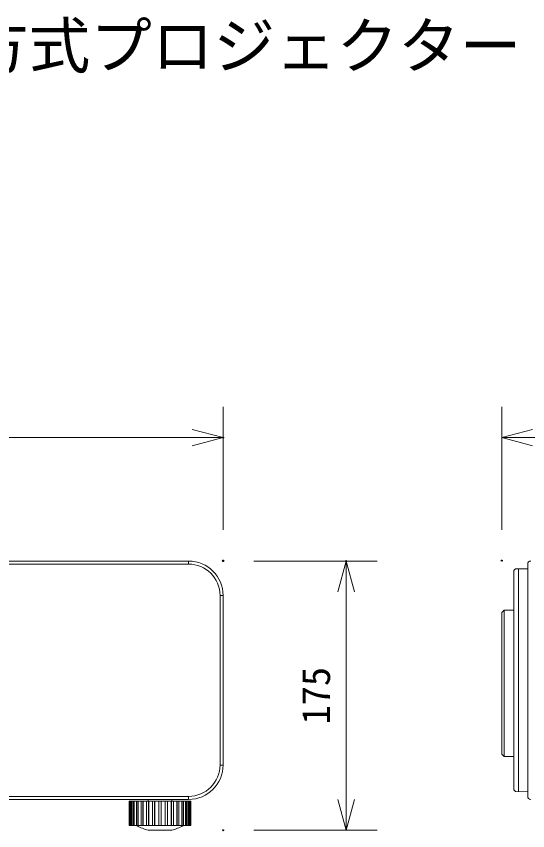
# Model space of a CAD drawing. Units: millimetres, scale not verified. Extents: x -62 to 63, y -56 to 57.
# Drawn here: x -20.3 to 12.9, y 3.8 to 56.8 of the extents above; entities that cross this region are included whole.
import ezdxf
from ezdxf.enums import TextEntityAlignment as Align

# ---------------------------------------------------------------- set-up
doc = ezdxf.new("R2010")
doc.units = ezdxf.units.MM
doc.header["$LTSCALE"] = 0.125
doc.header["$PDMODE"] = 32
doc.header["$PDSIZE"] = 0.0625
for name, color, linetype, lineweight in [('0-0_0', 7, 'Continuous', 9), ('0-3_GAIKEI', 1, 'Continuous', 18), ('0-5_SUNPO', 7, 'Continuous', 9)]:
    doc.layers.add(name, color=color, linetype=linetype, lineweight=lineweight)
doc.layers.add('0-2_MOJI1', color=7, linetype='Continuous')
doc.layers.add('0-6_Defpoints', color=7, linetype='Continuous')
doc.styles.add('ＭＳ ゴシック', font='')
doc.styles.get('ＭＳ ゴシック').set_extended_font_data('MS Gothic')

# ---------------------------------------------------------------- blocks, each defined once
blk = doc.blocks.new('_OPEN30')
at = {"layer": '0-0_0'}
blk.add_line((0, 0), (-1, 0), dxfattribs=at)
blk.add_lwpolyline([(-1, 0.26795), (0, 0), (-1, -0.26795)], dxfattribs=at)
blk = doc.blocks.new('D6')
at = {"layer": '0-5_SUNPO'}
for p, q in [((-59.728, 26.8821), (-59.728, 34.8821)), ((-9.928, 26.8821), (-9.928, 34.8821)), ((-57.728, 32.8821), (-11.928, 32.8821))]:
    blk.add_line(p, q, dxfattribs=at)
at = {"layer": '0-6_Defpoints'}
for p in [(-9.928, 32.8821), (-59.728, 24.8821), (-9.928, 24.8821)]:
    blk.add_point(p, dxfattribs=at)
at = {"layer": '0-5_SUNPO', "xscale": 2, "yscale": 2, "rotation": 180}
blk.add_blockref('_OPEN30', (-59.728, 32.8821), dxfattribs=at)
at = {"layer": '0-5_SUNPO', "xscale": 2, "yscale": 2}
blk.add_blockref('_OPEN30', (-9.928, 32.8821), dxfattribs=at)
at = {"layer": '0-5_SUNPO', "style": 'ＭＳ ゴシック'}
blk.add_text('498', height=1.833, dxfattribs=at).set_placement((-36.703, 33.3821), align=Align.BOTTOM_LEFT)
blk = doc.blocks.new('D5')
at = {"layer": '0-5_SUNPO'}
for p, q in [((-7.928, 24.8583), (0.072, 24.8583)), ((-1.928, 9.3583), (-1.928, 22.8583)), ((-7.928, 7.3583), (0.072, 7.3583))]:
    blk.add_line(p, q, dxfattribs=at)
at = {"layer": '0-6_Defpoints'}
for p in [(-9.928, 24.8583), (-1.928, 24.8583), (-9.928, 7.3583)]:
    blk.add_point(p, dxfattribs=at)
at = {"layer": '0-5_SUNPO', "xscale": 2, "yscale": 2}
for p, rotation in [((-1.928, 24.8583), 90), ((-1.928, 7.3583), 270)]:
    blk.add_blockref('_OPEN30', p, dxfattribs=dict(at, rotation=rotation))
at = {"layer": '0-5_SUNPO', "style": 'ＭＳ ゴシック'}
blk.add_text('175', height=1.833, rotation=90, dxfattribs=at).set_placement((-2.428, 14.2333), align=Align.BOTTOM_LEFT)
blk = doc.blocks.new('D4')
at = {"layer": '0-5_SUNPO'}
for p, q in [((8.1781, 26.8821), (8.1781, 34.8821)), ((52.1781, 26.8821), (52.1781, 34.8821)), ((10.1781, 32.8821), (50.1781, 32.8821))]:
    blk.add_line(p, q, dxfattribs=at)
at = {"layer": '0-6_Defpoints'}
for p in [(52.1781, 32.8821), (8.1781, 24.8821), (52.1781, 24.8821)]:
    blk.add_point(p, dxfattribs=at)
at = {"layer": '0-5_SUNPO', "xscale": 2, "yscale": 2, "rotation": 180}
blk.add_blockref('_OPEN30', (8.1781, 32.8821), dxfattribs=at)
at = {"layer": '0-5_SUNPO', "xscale": 2, "yscale": 2}
blk.add_blockref('_OPEN30', (52.1781, 32.8821), dxfattribs=at)
at = {"layer": '0-5_SUNPO', "style": 'ＭＳ ゴシック'}
blk.add_text('440', height=1.833, dxfattribs=at).set_placement((28.3031, 33.3821), align=Align.BOTTOM_LEFT)

msp = doc.modelspace()

# ---------------------------------------------------------------- linework, layer by layer
at = {"layer": '0-3_GAIKEI'}
for p, q in [((-9.0914, 21.1764), (-9.0914, 21.3764)), ((-9.0914, 21.1764), (-42.5021, 21.1764)), ((12.3386, 6.389), (12.3386, 20.8638)), ((-7.0515, 19.1364), (-6.8515, 19.1364)), ((-7.0515, 8.1164), (-7.0515, 19.1364)), ((11.4047, 18.1764), (11.2547, 18.0264)), ((11.2547, 18.0264), (11.2547, 13.4264)), ((11.4047, 18.1764), (11.4047, 13.4264)), ((12.0293, 18.1764), (11.4047, 18.1764)), ((11.2547, 13.4264), (11.2547, 8.8264)), ((11.4047, 13.4264), (11.4047, 8.6764)), ((11.2547, 8.8264), (11.4047, 8.6764)), ((11.4047, 8.6764), (12.0293, 8.6764)), ((-7.0515, 8.1164), (-6.8515, 8.1164)), ((-54.4114, 6.0764), (-9.0914, 6.0764)), ((-9.0914, 6.0764), (-9.0914, 5.8764)), ((-12.932, 5.7764), (-12.932, 4.1764)), ((-12.9038, 5.7764), (-12.9038, 4.1764)), ((-12.8739, 5.7764), (-12.8739, 4.1764)), ((-12.8308, 5.7764), (-12.8308, 4.1764)), ((-12.8017, 5.7764), (-12.8017, 4.1764)), ((-12.7173, 5.7764), (-12.7173, 4.1764)), ((-12.6476, 5.7764), (-12.6476, 4.1764)), ((-12.6188, 5.7764), (-12.6188, 4.1764)), ((-12.4835, 5.7764), (-12.4835, 4.1764)), ((-12.3902, 5.7764), (-12.3902, 4.1764)), ((-12.363, 5.7764), (-12.363, 4.1764)), ((-12.1827, 5.7764), (-12.1827, 4.1764)), ((-12.0699, 5.7764), (-12.0699, 4.1764)), ((-12.0454, 5.7764), (-12.0454, 4.1764)), ((-11.8281, 5.7764), (-11.8281, 4.1764)), ((-11.7007, 5.7764), (-11.7007, 4.1764)), ((-11.6801, 5.7764), (-11.6801, 4.1764)), ((-11.4398, 5.7764), (-11.4398, 4.1764)), ((-11.4352, 5.7764), (-11.4352, 4.1764)), ((-11.2988, 5.7764), (-11.2988, 4.1764)), ((-11.2829, 5.7764), (-11.2829, 4.1764)), ((-11.0316, 5.7764), (-11.0316, 4.1764)), ((-11.0212, 5.7764), (-11.0212, 4.1764)), ((-10.8817, 5.7764), (-10.8817, 4.1764)), ((-10.8713, 5.7764), (-10.8713, 4.1764)), ((-10.62, 5.7764), (-10.62, 4.1764)), ((-10.6041, 5.7764), (-10.6041, 4.1764)), ((-10.4677, 5.7764), (-10.4677, 4.1764)), ((-10.4631, 5.7764), (-10.4631, 4.1764)), ((-10.2228, 5.7764), (-10.2228, 4.1764)), ((-10.2022, 5.7764), (-10.2022, 4.1764)), ((-10.0748, 5.7764), (-10.0748, 4.1764)), ((-9.8574, 5.7764), (-9.8574, 4.1764)), ((-9.833, 5.7764), (-9.833, 4.1764)), ((-9.7202, 5.7764), (-9.7202, 4.1764)), ((-9.5399, 5.7764), (-9.5399, 4.1764)), ((-9.5127, 5.7764), (-9.5127, 4.1764)), ((-9.4194, 5.7764), (-9.4194, 4.1764)), ((-9.2841, 5.7764), (-9.2841, 4.1764)), ((-9.2553, 5.7764), (-9.2553, 4.1764)), ((-9.1856, 5.7764), (-9.1856, 4.1764)), ((-9.1011, 5.7764), (-9.1011, 4.1764)), ((-9.072, 5.7764), (-9.072, 4.1764)), ((-9.0289, 5.7764), (-9.0289, 4.1764)), ((-8.9991, 5.7764), (-8.9991, 4.1764)), ((-8.9709, 5.7764), (-8.9709, 4.1764))]:
    msp.add_line(p, q, dxfattribs=at)
at = {"layer": '0-3_GAIKEI', "color": 7}
for p, q in [((12.1381, 20.8602), (12.0386, 20.7589)), ((12.0386, 20.7589), (12.0386, 13.0047)), ((12.1381, 20.8602), (12.9386, 20.8746)), ((-6.8515, 19.1364), (-6.8515, 8.1164)), ((12.0386, 13.0047), (12.0386, 6.4939)), ((-6.8982, 7.6764), (-6.8951, 7.6764)), ((12.0386, 6.4939), (12.1381, 6.3926)), ((12.1381, 6.3926), (12.9386, 6.3781)), ((-9.0914, 5.8764), (-54.4114, 5.8764)), ((-11.7196, 5.8764), (-11.7196, 5.7764)), ((-10.1833, 5.7764), (-10.1833, 5.8764)), ((-12.932, 5.7764), (-12.9466, 5.7764)), ((-12.9466, 5.7764), (-12.9466, 4.1764)), ((-12.9038, 5.7764), (-12.932, 5.7764)), ((-12.8739, 5.7764), (-12.9038, 5.7764)), ((-12.8309, 5.7764), (-12.8739, 5.7764)), ((-12.8017, 5.7764), (-12.8308, 5.7764)), ((-12.7173, 5.7764), (-12.8017, 5.7764)), ((-12.6476, 5.7764), (-12.7173, 5.7764)), ((-12.6188, 5.7764), (-12.6476, 5.7764)), ((-12.4835, 5.7764), (-12.6188, 5.7764)), ((-12.3902, 5.7764), (-12.4835, 5.7764)), ((-12.363, 5.7764), (-12.3902, 5.7764)), ((-12.1827, 5.7764), (-12.363, 5.7764)), ((-12.0699, 5.7764), (-12.1827, 5.7764)), ((-12.0454, 5.7764), (-12.0699, 5.7764)), ((-11.8281, 5.7764), (-12.0454, 5.7764)), ((-11.7007, 5.7764), (-11.8281, 5.7764)), ((-11.6801, 5.7764), (-11.7007, 5.7764)), ((-11.4398, 5.7764), (-11.6801, 5.7764)), ((-11.4352, 5.7764), (-11.4398, 5.7764)), ((-11.2988, 5.7764), (-11.4352, 5.7764)), ((-11.2829, 5.7764), (-11.2988, 5.7764)), ((-11.0316, 5.7764), (-11.2829, 5.7764)), ((-11.0212, 5.7764), (-11.0316, 5.7764)), ((-10.8817, 5.7764), (-11.0212, 5.7764)), ((-10.8713, 5.7764), (-10.8817, 5.7764)), ((-10.62, 5.7764), (-10.8713, 5.7764)), ((-10.6041, 5.7764), (-10.62, 5.7764)), ((-10.4677, 5.7764), (-10.6041, 5.7764)), ((-10.4631, 5.7764), (-10.4677, 5.7764)), ((-10.2228, 5.7764), (-10.4631, 5.7764)), ((-10.2021, 5.7764), (-10.2228, 5.7764)), ((-10.0748, 5.7764), (-10.2022, 5.7764)), ((-9.8575, 5.7764), (-10.0748, 5.7764)), ((-9.833, 5.7764), (-9.8574, 5.7764)), ((-9.7202, 5.7764), (-9.833, 5.7764)), ((-9.5399, 5.7764), (-9.7202, 5.7764)), ((-9.5127, 5.7764), (-9.5399, 5.7764)), ((-9.4194, 5.7764), (-9.5127, 5.7764)), ((-9.2841, 5.7764), (-9.4194, 5.7764)), ((-9.2553, 5.7764), (-9.2841, 5.7764)), ((-9.1856, 5.7764), (-9.2553, 5.7764)), ((-9.1011, 5.7764), (-9.1856, 5.7764)), ((-9.072, 5.7764), (-9.1011, 5.7764)), ((-9.0289, 5.7764), (-9.072, 5.7764)), ((-8.9991, 5.7764), (-9.0289, 5.7764)), ((-8.9709, 5.7764), (-8.9991, 5.7764)), ((-8.9563, 5.7764), (-8.9709, 5.7764)), ((-8.9563, 5.7764), (-8.9563, 4.1764)), ((-12.9466, 4.1764), (-12.932, 4.1764)), ((-12.932, 4.1764), (-12.9038, 4.1764)), ((-12.9038, 4.1764), (-12.8739, 4.1764)), ((-12.8739, 4.1764), (-12.8309, 4.1764)), ((-12.8308, 4.1764), (-12.8017, 4.1764)), ((-12.8017, 4.1764), (-12.7173, 4.1764)), ((-12.7173, 4.1764), (-12.6476, 4.1764)), ((-12.7173, 4.1764), (-12.7173, 4.1764)), ((-12.6476, 4.1764), (-12.6188, 4.1764)), ((-12.6188, 4.1764), (-12.4835, 4.1764)), ((-12.4835, 4.1764), (-12.3902, 4.1764)), ((-12.4835, 4.1764), (-12.4835, 4.1764)), ((-12.3902, 4.1764), (-12.363, 4.1764)), ((-12.363, 4.1764), (-12.1827, 4.1764)), ((-12.1827, 4.1764), (-12.0699, 4.1764)), ((-12.1827, 4.1764), (-12.1827, 4.1764)), ((-12.0699, 4.1764), (-12.0454, 4.1764)), ((-12.0454, 4.1764), (-11.8281, 4.1764)), ((-11.8281, 4.1764), (-11.7007, 4.1764)), ((-10.1833, 3.8764), (-11.7196, 3.8764)), ((-11.7007, 4.1764), (-11.6801, 4.1764)), ((-11.6801, 4.1764), (-11.4398, 4.1764)), ((-11.4398, 4.1764), (-11.4352, 4.1764)), ((-11.4352, 4.1764), (-11.2988, 4.1764)), ((-11.2988, 4.1764), (-11.2829, 4.1764)), ((-11.2829, 4.1764), (-11.0316, 4.1764)), ((-11.0316, 4.1764), (-11.0212, 4.1764)), ((-11.0212, 4.1764), (-10.8817, 4.1764)), ((-10.8817, 4.1764), (-10.8713, 4.1764)), ((-10.8713, 4.1764), (-10.62, 4.1764)), ((-10.62, 4.1764), (-10.6041, 4.1764)), ((-10.6041, 4.1764), (-10.4677, 4.1764)), ((-10.4677, 4.1764), (-10.4631, 4.1764)), ((-10.4631, 4.1764), (-10.2228, 4.1764)), ((-10.2228, 4.1764), (-10.2021, 4.1764)), ((-10.2022, 4.1764), (-10.0748, 4.1764)), ((-10.0748, 4.1764), (-9.8575, 4.1764)), ((-9.8574, 4.1764), (-9.833, 4.1764)), ((-9.833, 4.1764), (-9.7202, 4.1764)), ((-9.7202, 4.1764), (-9.5399, 4.1764)), ((-9.7202, 4.1764), (-9.7202, 4.1764)), ((-9.5399, 4.1764), (-9.5127, 4.1764)), ((-9.5127, 4.1764), (-9.4194, 4.1764)), ((-9.4194, 4.1764), (-9.2841, 4.1764)), ((-9.2841, 4.1764), (-9.2553, 4.1764)), ((-9.2553, 4.1764), (-9.1856, 4.1764)), ((-9.1856, 4.1764), (-9.1011, 4.1764)), ((-9.1011, 4.1764), (-9.072, 4.1764)), ((-9.072, 4.1764), (-9.0289, 4.1764)), ((-9.0289, 4.1764), (-8.9991, 4.1764)), ((-8.9991, 4.1764), (-8.9709, 4.1764)), ((-8.9709, 4.1764), (-8.9563, 4.1764))]:
    msp.add_line(p, q, dxfattribs=at)
for points in [[(-42.5125, 21.3764), (-42.4917, 21.3764), (-9.0914, 21.3764)], [(12.9386, 6.0764), (12.9386, 8.1164), (12.9386, 19.1364), (12.9386, 21.1764)]]:
    msp.add_lwpolyline(points, dxfattribs=at)
for centre, radius, start, end in [((-9.0914, 19.1364), 2.24, 0, 89.99998), ((13.1386, 21.1764), 0.2, 89.99996, 180), ((-9.0914, 8.1164), 2.24, 270, 359.99998), ((13.1386, 6.0764), 0.2, 180, 269.99998), ((-10.9515, 6.7764), 3, 240.0735, 255.16483), ((-10.9515, 6.7764), 3, 284.83512, 299.92645)]:
    msp.add_arc(centre, radius, start, end, dxfattribs=at)
at = {"layer": '0-3_GAIKEI'}
for centre, start, end in [((-9.0914, 19.1364), 0, 89.99998), ((-9.0914, 8.1164), 270, 359.99998)]:
    msp.add_arc(centre, 2.04, start, end, dxfattribs=at)

# ---------------------------------------------------------------- block references
at = {"layer": '0-5_SUNPO'}
for name in ['D6', 'D4', 'D5']:
    msp.add_blockref(name, (3.0766, -3.4819), dxfattribs=at)

# ---------------------------------------------------------------- texts
at = {"layer": '0-2_MOJI1', "style": 'ＭＳ ゴシック'}
msp.add_text('ＤＬＰ方式プロジェクター', height=2.933, dxfattribs=at).set_placement((-35.4825, 52.536), align=Align.BOTTOM_LEFT)

doc.saveas('drawing.dxf')
